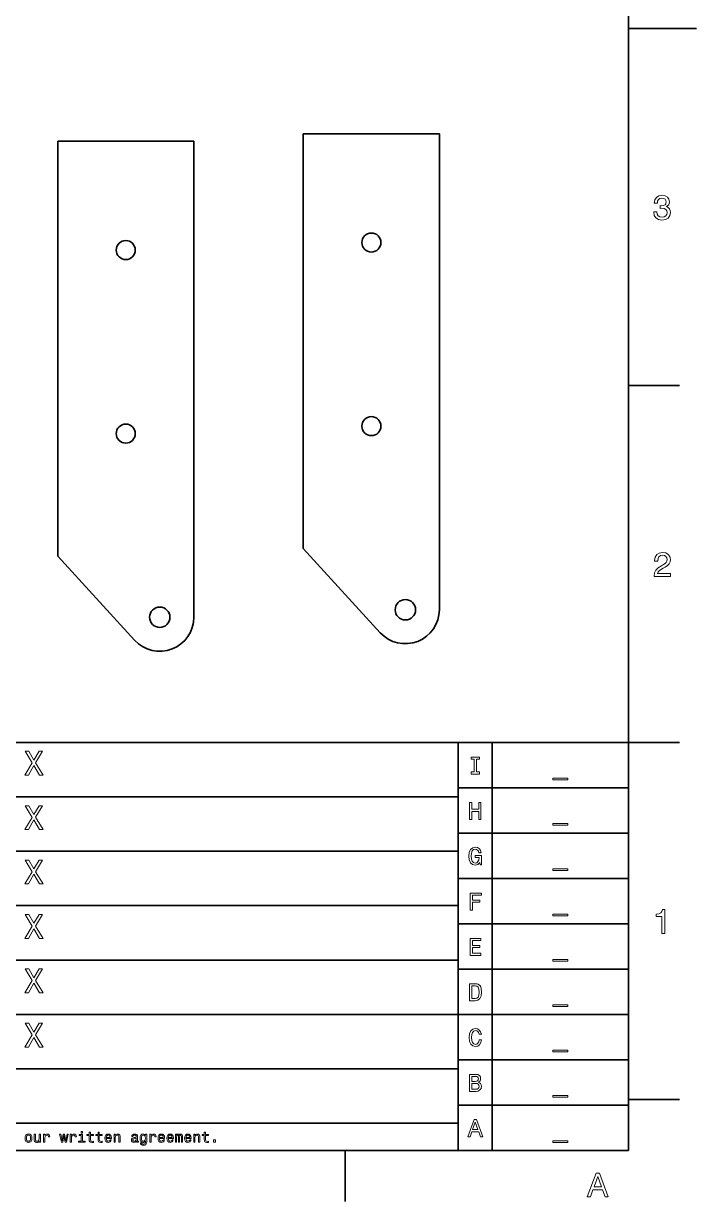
# Model space of a CAD drawing. Extents: x 0 to 400, y 0 to 350.
# Drawn here: x 301.1 to 400, y 2.5 to 175.7 of the extents above; entities that cross this region are included whole.
import ezdxf

# ---------------------------------------------------------------- set-up
doc = ezdxf.new("R2010")
doc.units = 0

msp = doc.modelspace()

# ---------------------------------------------------------------- linework, layer by layer
at = {"color": 7, "lineweight": 35}
for p, q in [((390, 10), (390, 340)), ((390, 175), (400, 175)), ((342.224854, 159.515778), (342.224854, 98.51577)), ((342.224854, 159.515778), (362.224854, 159.515778)), ((362.224854, 89.51577), (362.224854, 159.515778)), ((306.129913, 158.410828), (306.129913, 97.410828)), ((306.129913, 158.410828), (326.129913, 158.410828)), ((326.129913, 88.410828), (326.129913, 158.410828)), ((390, 122.5), (397.5, 122.5)), ((317.43927, 85.037529), (306.129913, 97.410828)), ((353.53421, 86.142471), (342.224854, 98.51577)), ((200, 70), (390, 70)), ((365, 10), (365, 70)), ((370, 10), (370, 70)), ((390, 70), (397.5, 70)), ((390, 70), (390, 10)), ((365, 63.333332), (390, 63.333332)), ((245, 62), (365, 62)), ((365, 56.666668), (390, 56.666668)), ((245, 54), (365, 54)), ((365, 50), (390, 50)), ((245, 46), (365, 46)), ((365, 43.333332), (390, 43.333332)), ((245, 38), (365, 38)), ((365, 36.666668), (390, 36.666668)), ((245, 30), (365, 30)), ((365, 30), (390, 30)), ((365, 23.333334), (390, 23.333334)), ((245, 22), (365, 22)), ((390, 17.5), (397.5, 17.5)), ((365, 16.666666), (390, 16.666666)), ((200, 14), (365, 14)), ((10, 10), (390, 10)), ((200, 10), (390, 10)), ((348.399994, 10), (348.399994, 2.5))]:
    msp.add_line(p, q, dxfattribs=at)
at = {"color": 7, "lineweight": 13}
for points in [[(393.729126, 148.01622), (393.729126, 147.980911), (393.809814, 147.496765), (394.046844, 147.133652), (394.420044, 146.901657), (394.914276, 146.815933), (395.438782, 146.901657), (395.832153, 147.123566), (396.08429, 147.476593), (396.175079, 147.930481), (396.134735, 148.228027), (396.023773, 148.470108), (395.842224, 148.656708), (395.600159, 148.792877), (395.927948, 149.065216), (396.043945, 149.498932), (395.968292, 149.892303), (395.751434, 150.18985), (395.398407, 150.37645), (394.914276, 150.442017), (394.460388, 150.361313), (394.112396, 150.13942), (393.885468, 149.786392), (393.809814, 149.317368), (393.809814, 149.282074), (394.258636, 149.282074), (394.299011, 149.604828), (394.430115, 149.836823), (394.641937, 149.978027), (394.939484, 150.028473), (395.201721, 149.988113), (395.393372, 149.882217), (395.509369, 149.710739), (395.554749, 149.47876), (395.509369, 149.231628), (395.388336, 149.065216), (395.176514, 148.96434), (394.889069, 148.934082), (394.692383, 148.939133), (394.692383, 148.54071), (394.939484, 148.550797), (395.257202, 148.505417), (395.494232, 148.384369), (395.635468, 148.187683), (395.685883, 147.930481), (395.630402, 147.63797), (395.484161, 147.421112), (395.252167, 147.284943), (394.944519, 147.239563), (394.626801, 147.289993), (394.394806, 147.441284), (394.248566, 147.683365), (394.193085, 148.01622)], [(393.76947, 94.416786), (396.175079, 94.416786), (396.175079, 94.850502), (394.273773, 94.850502), (394.3797, 95.087532), (394.561249, 95.284218), (395.121033, 95.642288), (395.418579, 95.793587), (395.751434, 96.010445), (395.988464, 96.262604), (396.124634, 96.560158), (396.175079, 96.898056), (396.089355, 97.321686), (395.852325, 97.654541), (395.489197, 97.866356), (395.020172, 97.942001), (394.536041, 97.85627), (394.167877, 97.619232), (393.930847, 97.240997), (393.850159, 96.741714), (393.850159, 96.671112), (394.309082, 96.671112), (394.309082, 96.711456), (394.354462, 97.054398), (394.490631, 97.306557), (394.707489, 97.467941), (394.994965, 97.523415), (395.287476, 97.472984), (395.504333, 97.346901), (395.645538, 97.150215), (395.695984, 96.903099), (395.660675, 96.671112), (395.56485, 96.474426), (395.403473, 96.302956), (395.181549, 96.151657), (394.884003, 95.990273), (394.389771, 95.677589), (394.041779, 95.344742), (393.835022, 94.941284), (393.76947, 94.431915)], [(301.289612, 65.190201), (301.819153, 65.190201), (302.621033, 66.607346), (303.438049, 65.190201), (303.972626, 65.190201), (302.878235, 66.990631), (303.917145, 68.695244), (303.407776, 68.695244), (302.636169, 67.399132), (301.879669, 68.695244), (301.350159, 68.695244), (302.384003, 66.985588)], [(367.33429, 65.659821), (366.873199, 65.659821), (366.873199, 65.357224), (368.126801, 65.357224), (368.126801, 65.659821), (367.66571, 65.659821), (367.66571, 67.554626), (368.126801, 67.554626), (368.126801, 67.857224), (366.873199, 67.857224), (366.873199, 67.554626), (367.33429, 67.554626)], [(378.91571, 64.759239), (378.91571, 64.50708), (381.08429, 64.50708), (381.08429, 64.759239)], [(301.289612, 57.190201), (301.819153, 57.190201), (302.621033, 58.607349), (303.438049, 57.190201), (303.972626, 57.190201), (302.878235, 58.990635), (303.917145, 60.695244), (303.407776, 60.695244), (302.636169, 59.399136), (301.879669, 60.695244), (301.350159, 60.695244), (302.384003, 58.985588)], [(366.664276, 58.690563), (366.999298, 58.690563), (366.999298, 59.864914), (368.000732, 59.864914), (368.000732, 58.690563), (368.332123, 58.690563), (368.332123, 61.190563), (368.000732, 61.190563), (368.000732, 60.171112), (366.999298, 60.171112), (366.999298, 61.190563), (366.664276, 61.190563)], [(378.91571, 58.092579), (378.91571, 57.84042), (381.08429, 57.84042), (381.08429, 58.092579)], [(368.159241, 52.35891), (368.220459, 52.023895), (368.400574, 52.023895), (368.400574, 53.37476), (367.489197, 53.37476), (367.489197, 53.068565), (368.051147, 53.068565), (368.051147, 53.046951), (368.007935, 52.715538), (367.89267, 52.470581), (367.716156, 52.315681), (367.496399, 52.265251), (367.251434, 52.33009), (367.060516, 52.524616), (366.938049, 52.845222), (366.894806, 53.284702), (366.934448, 53.720581), (367.056915, 54.041187), (367.251434, 54.23571), (367.514404, 54.304153), (367.694519, 54.268131), (367.842224, 54.167267), (367.950287, 53.997959), (368.011536, 53.771015), (368.368164, 53.771015), (368.274506, 54.116837), (368.097992, 54.376202), (367.849426, 54.534702), (367.536041, 54.592339), (367.125366, 54.502281), (366.815552, 54.239311), (366.617432, 53.825047), (366.548981, 53.273895), (366.617432, 52.719139), (366.815552, 52.304874), (367.107361, 52.041908), (367.474792, 51.955452), (367.680115, 51.984268), (367.863831, 52.056316), (368.022339, 52.182396)], [(301.289612, 49.190201), (301.819153, 49.190201), (302.621033, 50.607349), (303.438049, 49.190201), (303.972626, 49.190201), (302.878235, 50.990635), (303.917145, 52.695244), (303.407776, 52.695244), (302.636169, 51.399136), (301.879669, 52.695244), (301.350159, 52.695244), (302.384003, 50.985588)], [(378.91571, 51.425911), (378.91571, 51.173752), (381.08429, 51.173752), (381.08429, 51.425911)], [(366.761536, 45.357231), (367.096558, 45.357231), (367.096558, 46.506367), (368.148407, 46.506367), (368.148407, 46.805359), (367.096558, 46.805359), (367.096558, 47.554638), (368.389771, 47.554638), (368.389771, 47.857231), (366.761536, 47.857231)], [(394.909241, 41.916786), (395.368164, 41.916786), (395.368164, 45.442001), (395.025208, 45.442001), (394.934448, 45.134365), (394.752899, 44.927593), (394.475525, 44.806557), (394.092224, 44.766209), (394.092224, 44.408142), (394.909241, 44.408142)], [(301.289612, 41.190201), (301.819153, 41.190201), (302.621033, 42.607349), (303.438049, 41.190201), (303.972626, 41.190201), (302.878235, 42.990635), (303.917145, 44.695244), (303.407776, 44.695244), (302.636169, 43.399136), (301.879669, 44.695244), (301.350159, 44.695244), (302.384003, 42.985588)], [(378.91571, 44.759247), (378.91571, 44.507088), (381.08429, 44.507088), (381.08429, 44.759247)], [(366.74353, 38.690563), (368.328522, 38.690563), (368.328522, 38.993156), (367.074921, 38.993156), (367.074921, 39.839699), (368.19165, 39.839699), (368.19165, 40.138691), (367.074921, 40.138691), (367.074921, 40.88797), (368.299713, 40.88797), (368.299713, 41.190563), (366.74353, 41.190563)], [(301.289612, 33.190201), (301.819153, 33.190201), (302.621033, 34.607349), (303.438049, 33.190201), (303.972626, 33.190201), (302.878235, 34.990635), (303.917145, 36.695244), (303.407776, 36.695244), (302.636169, 35.399136), (301.879669, 36.695244), (301.350159, 36.695244), (302.384003, 34.985588)], [(378.91571, 38.092579), (378.91571, 37.84042), (381.08429, 37.84042), (381.08429, 38.092579)], [(367.496399, 34.523895), (366.664276, 34.523895), (366.664276, 32.023895), (367.496399, 32.023895), (367.889038, 32.103146), (368.180847, 32.344501), (368.360962, 32.737152), (368.425812, 33.273895), (368.368164, 33.821445), (368.296112, 34.037582), (368.195251, 34.210495), (367.903473, 34.444645), (367.712555, 34.502281)], [(367.471191, 34.224903), (367.744965, 34.170868), (367.932281, 34.005165), (368.043945, 33.709774), (368.079987, 33.273895), (368.040344, 32.852425), (367.92868, 32.557037), (367.737762, 32.380524), (367.471191, 32.322887), (366.999298, 32.322887), (366.999298, 34.224903)], [(378.91571, 31.425913), (378.91571, 31.173752), (381.08429, 31.173752), (381.08429, 31.425913)], [(301.289612, 25.190201), (301.819153, 25.190201), (302.621033, 26.607347), (303.438049, 25.190201), (303.972626, 25.190201), (302.878235, 26.990633), (303.917145, 28.695244), (303.407776, 28.695244), (302.636169, 27.399136), (301.879669, 28.695244), (301.350159, 28.695244), (302.384003, 26.98559)], [(368.083588, 26.286623), (368.011536, 25.984028), (367.89267, 25.767891), (367.726959, 25.634605), (367.53244, 25.591377), (367.298279, 25.656219), (367.114563, 25.850742), (366.992065, 26.167746), (366.952454, 26.607227), (366.992065, 27.043106), (367.110962, 27.363712), (367.294678, 27.558235), (367.53244, 27.62668), (367.705322, 27.590656), (367.853027, 27.489792), (367.968292, 27.327688), (368.047546, 27.104345), (368.389771, 27.104345), (368.281708, 27.446564), (368.094391, 27.705931), (367.838623, 27.868034), (367.53244, 27.925671), (367.150574, 27.835613), (366.858795, 27.583452), (366.671478, 27.169188), (366.606628, 26.607227), (366.671478, 26.045267), (366.858795, 25.631002), (367.150574, 25.375238), (367.53244, 25.288784), (367.867432, 25.357227), (368.137604, 25.548149), (368.328522, 25.861549), (368.429413, 26.286623)], [(378.91571, 24.759245), (378.91571, 24.507084), (381.08429, 24.507084), (381.08429, 24.759245)], [(367.950287, 20.041426), (368.202454, 20.250359), (368.267303, 20.39085), (368.28891, 20.563761), (368.242065, 20.833933), (368.101593, 21.028458), (367.874634, 21.147333), (367.557648, 21.190561), (366.667877, 21.190561), (366.667877, 18.690561), (367.608063, 18.690561), (367.943085, 18.740993), (368.19165, 18.888687), (368.346558, 19.122837), (368.400574, 19.43984), (368.368164, 19.652376), (368.281708, 19.82889), (368.141205, 19.958572)], [(367.489197, 20.153097), (366.999298, 20.153097), (366.999298, 20.891569), (367.518005, 20.891569), (367.712555, 20.869957), (367.849426, 20.805115), (367.932281, 20.693443), (367.96109, 20.527737), (367.92868, 20.36203), (367.842224, 20.246758), (367.694519, 20.174711)], [(367.568451, 18.989553), (366.999298, 18.989553), (366.999298, 19.850504), (367.536041, 19.850504), (367.76297, 19.825287), (367.925079, 19.74964), (368.022339, 19.619957), (368.054749, 19.432636), (368.022339, 19.234509), (367.932281, 19.097622), (367.780975, 19.014769)], [(378.91571, 18.092579), (378.91571, 17.840418), (381.08429, 17.840418), (381.08429, 18.092579)], [(366.404907, 12.023895), (366.736328, 12.023895), (366.999298, 12.758765), (367.997131, 12.758765), (368.260101, 12.023895), (368.598694, 12.023895), (367.683716, 14.527497), (367.316284, 14.527497)], [(367.114563, 13.064961), (367.5, 14.167267), (367.885437, 13.064961)], [(301.335754, 11.793588), (301.370361, 11.5299), (301.469788, 11.335375), (301.627563, 11.214337), (301.839355, 11.173271), (302.049011, 11.214337), (302.206818, 11.333214), (302.306213, 11.527738), (302.342987, 11.793588), (302.306213, 12.057277), (302.206818, 12.253963), (302.049011, 12.372839), (301.839355, 12.416066), (301.627563, 12.372839), (301.469788, 12.251801), (301.370361, 12.057277)], [(301.530304, 11.79575), (301.549744, 11.990274), (301.61026, 12.130764), (301.70752, 12.217219), (301.839355, 12.247478), (301.969055, 12.217219), (302.066315, 12.132925), (302.126831, 11.990274), (302.148438, 11.79575), (302.126831, 11.599064), (302.066315, 11.456412), (301.969055, 11.369957), (301.839355, 11.341859), (301.70752, 11.369957), (301.61026, 11.456412), (301.549744, 11.599064)], [(303.587952, 12.375), (303.397736, 12.375), (303.397736, 11.704971), (303.376129, 11.549352), (303.313446, 11.43696), (303.216187, 11.367796), (303.088654, 11.346182), (302.987061, 11.363473), (302.922241, 11.415346), (302.885498, 11.503963), (302.876831, 11.629323), (302.876831, 12.375), (302.686646, 12.375), (302.686646, 11.612032), (302.693115, 11.458573), (302.734192, 11.331052), (302.859558, 11.214337), (303.060547, 11.173271), (303.16864, 11.188401), (303.261566, 11.227305), (303.341553, 11.294309), (303.406372, 11.391571), (303.406372, 11.214337), (303.587952, 11.214337)], [(304.065613, 11.214337), (304.255798, 11.214337), (304.255798, 11.877882), (304.275269, 12.037825), (304.333618, 12.152378), (304.428711, 12.221542), (304.556244, 12.245317), (304.651337, 12.230187), (304.722656, 12.18696), (304.7659, 12.113473), (304.781006, 12.01405), (304.973389, 12.01405), (304.947449, 12.189121), (304.876129, 12.314482), (304.757263, 12.39013), (304.595154, 12.416066), (304.484924, 12.398775), (304.389801, 12.355548), (304.305511, 12.282061), (304.238525, 12.182637), (304.238525, 12.375), (304.065613, 12.375)], [(306.871094, 11.214337), (307.044006, 12.199928), (307.216919, 11.214337), (307.398468, 11.214337), (307.683777, 12.375), (307.500061, 12.375), (307.307678, 11.389409), (307.136932, 12.375), (306.948883, 12.375), (306.778137, 11.389409), (306.585785, 12.375), (306.404236, 12.375), (306.689514, 11.214337)], [(307.969055, 11.214337), (308.159271, 11.214337), (308.159271, 11.877882), (308.178711, 12.037825), (308.237091, 12.152378), (308.332184, 12.221542), (308.459717, 12.245317), (308.55481, 12.230187), (308.626129, 12.18696), (308.669373, 12.113473), (308.684479, 12.01405), (308.876831, 12.01405), (308.850922, 12.189121), (308.779602, 12.314482), (308.660706, 12.39013), (308.498596, 12.416066), (308.388367, 12.398775), (308.293274, 12.355548), (308.208984, 12.282061), (308.141968, 12.182637), (308.141968, 12.375), (307.969055, 12.375)], [(309.780304, 11.37428), (309.780304, 12.336096), (309.29184, 12.336096), (309.29184, 12.173991), (309.590118, 12.173991), (309.590118, 11.37428), (309.20105, 11.37428), (309.20105, 11.214337), (310.173676, 11.214337), (310.173676, 11.37428)], [(309.786804, 12.766211), (309.585785, 12.766211), (309.585785, 12.550073), (309.786804, 12.550073)], [(310.755096, 12.173991), (310.755096, 11.59258), (310.768066, 11.404539), (310.828583, 11.274856), (310.949615, 11.199207), (311.154968, 11.173271), (311.37973, 11.184078), (311.37973, 11.348343), (311.215454, 11.335375), (311.066345, 11.352666), (310.986359, 11.4067), (310.951782, 11.497478), (310.945312, 11.625), (310.945312, 12.173991), (311.37973, 12.173991), (311.37973, 12.336096), (310.945312, 12.336096), (310.945312, 12.675432), (310.755096, 12.675432), (310.755096, 12.336096), (310.426575, 12.336096), (310.426575, 12.173991)], [(312.056244, 12.173991), (312.056244, 11.59258), (312.069214, 11.404539), (312.12973, 11.274856), (312.250793, 11.199207), (312.456116, 11.173271), (312.680908, 11.184078), (312.680908, 11.348343), (312.516632, 11.335375), (312.367493, 11.352666), (312.287537, 11.4067), (312.25293, 11.497478), (312.24646, 11.625), (312.24646, 12.173991), (312.680908, 12.173991), (312.680908, 12.336096), (312.24646, 12.336096), (312.24646, 12.675432), (312.056244, 12.675432), (312.056244, 12.336096), (311.727722, 12.336096), (311.727722, 12.173991)], [(313.268799, 11.739553), (314.029602, 11.739553), (314.031769, 11.82817), (313.997192, 12.076729), (313.902069, 12.262609), (313.750793, 12.375), (313.549774, 12.416066), (313.353088, 12.372839), (313.201782, 12.251801), (313.104523, 12.055116), (313.069946, 11.79575), (313.102356, 11.5299), (313.199615, 11.335375), (313.348755, 11.214337), (313.543274, 11.173271), (313.711884, 11.201369), (313.85022, 11.274856), (313.951782, 11.391571), (314.010132, 11.547191), (313.822113, 11.547191), (313.783203, 11.460735), (313.72699, 11.395893), (313.567078, 11.34402), (313.443848, 11.367796), (313.350922, 11.443444), (313.290405, 11.566643), (313.268799, 11.733069)], [(313.268799, 11.899496), (313.292572, 12.048632), (313.350922, 12.158862), (313.439545, 12.225864), (313.556244, 12.24964), (313.670807, 12.225864), (313.75943, 12.158862), (313.813477, 12.048632), (313.832916, 11.899496)], [(314.403503, 11.214337), (314.593719, 11.214337), (314.593719, 11.884366), (314.613159, 12.037825), (314.675842, 12.150216), (314.773132, 12.21938), (314.902802, 12.245317), (315.006531, 12.223703), (315.071381, 12.165346), (315.103821, 12.068084), (315.114624, 11.938401), (315.114624, 11.214337), (315.30481, 11.214337), (315.30481, 11.977305), (315.296173, 12.130764), (315.257263, 12.258286), (315.129761, 12.375), (314.930908, 12.416066), (314.820679, 12.400937), (314.727722, 12.359871), (314.647766, 12.290707), (314.585083, 12.197767), (314.585083, 12.375), (314.403503, 12.375)], [(317.695312, 11.365634), (317.695312, 11.35915), (317.706116, 11.285663), (317.738525, 11.233789), (317.874695, 11.192723), (317.980621, 11.210014), (317.980621, 11.356989), (317.935242, 11.350505), (317.874695, 11.378602), (317.863892, 11.465057), (317.863892, 12.065923), (317.837952, 12.21938), (317.762329, 12.32745), (317.630463, 12.392291), (317.44458, 12.416066), (317.263031, 12.39013), (317.129028, 12.316643), (317.044739, 12.202089), (317.016632, 12.050793), (317.016632, 12.037825), (317.187378, 12.037825), (317.202515, 12.128603), (317.250061, 12.193444), (317.327881, 12.232349), (317.43811, 12.247478), (317.544006, 12.236671), (317.619659, 12.204251), (317.665039, 12.148055), (317.680176, 12.070245), (317.671539, 11.979467), (317.636963, 11.934078), (317.550507, 11.912464), (317.388397, 11.895173), (317.202515, 11.856268), (317.070679, 11.787104), (316.992859, 11.679035), (316.969086, 11.519093), (316.990692, 11.376441), (317.057709, 11.270534), (317.165771, 11.20353), (317.314911, 11.179755), (317.51593, 11.225144)], [(319.210449, 11.266211), (319.210449, 12.375), (319.02887, 12.375), (319.02887, 12.18696), (318.879761, 12.357709), (318.788971, 12.400937), (318.687378, 12.416066), (318.503662, 12.372839), (318.361023, 12.251801), (318.268066, 12.057277), (318.235657, 11.79575), (318.268066, 11.532061), (318.361023, 11.337536), (318.503662, 11.214337), (318.687378, 11.173271), (318.791138, 11.188401), (318.877594, 11.227305), (319.02887, 11.391571), (319.02887, 11.227305), (319.011597, 11.097623), (318.96405, 11.004683), (318.87326, 10.950648), (318.737091, 10.931196), (318.618225, 10.944164), (318.533936, 10.976585), (318.484222, 11.032782), (318.469086, 11.10843), (318.28537, 11.10843), (318.28537, 11.099784), (318.313477, 10.961455), (318.399933, 10.857709), (318.538269, 10.790707), (318.726288, 10.766931), (318.95108, 10.799352), (319.10022, 10.89013), (319.184509, 11.047911)], [(318.432343, 11.79575), (318.451782, 11.988112), (318.510162, 12.130764), (318.600922, 12.215057), (318.721985, 12.245317), (318.849487, 12.215057), (318.94458, 12.130764), (319.00293, 11.988112), (319.024567, 11.79575), (319.00293, 11.599064), (318.94458, 11.458573), (318.849487, 11.372118), (318.721985, 11.34402), (318.600922, 11.372118), (318.510162, 11.458573), (318.451782, 11.601225)], [(319.679474, 11.214337), (319.869659, 11.214337), (319.869659, 11.877882), (319.889099, 12.037825), (319.947479, 12.152378), (320.042572, 12.221542), (320.170105, 12.245317), (320.265198, 12.230187), (320.336517, 12.18696), (320.379761, 12.113473), (320.394897, 12.01405), (320.58725, 12.01405), (320.56131, 12.189121), (320.48999, 12.314482), (320.371094, 12.39013), (320.208984, 12.416066), (320.098755, 12.398775), (320.003662, 12.355548), (319.919373, 12.282061), (319.852356, 12.182637), (319.852356, 12.375), (319.679474, 12.375)], [(321.075714, 11.739553), (321.836517, 11.739553), (321.838684, 11.82817), (321.804108, 12.076729), (321.709015, 12.262609), (321.557709, 12.375), (321.356689, 12.416066), (321.160004, 12.372839), (321.008728, 12.251801), (320.911438, 12.055116), (320.876862, 11.79575), (320.909302, 11.5299), (321.006561, 11.335375), (321.155701, 11.214337), (321.35022, 11.173271), (321.518799, 11.201369), (321.657135, 11.274856), (321.758728, 11.391571), (321.817078, 11.547191), (321.629028, 11.547191), (321.590118, 11.460735), (321.533936, 11.395893), (321.373993, 11.34402), (321.250793, 11.367796), (321.157837, 11.443444), (321.097351, 11.566643), (321.075714, 11.733069)], [(321.075714, 11.899496), (321.099487, 12.048632), (321.157837, 12.158862), (321.24646, 12.225864), (321.36319, 12.24964), (321.477722, 12.225864), (321.566345, 12.158862), (321.620392, 12.048632), (321.639832, 11.899496)], [(322.376892, 11.739553), (323.137695, 11.739553), (323.139832, 11.82817), (323.105255, 12.076729), (323.010162, 12.262609), (322.858856, 12.375), (322.657837, 12.416066), (322.461182, 12.372839), (322.309875, 12.251801), (322.212616, 12.055116), (322.17804, 11.79575), (322.210449, 11.5299), (322.307709, 11.335375), (322.456848, 11.214337), (322.651367, 11.173271), (322.819946, 11.201369), (322.958282, 11.274856), (323.059875, 11.391571), (323.118225, 11.547191), (322.930176, 11.547191), (322.891296, 11.460735), (322.835083, 11.395893), (322.67514, 11.34402), (322.551941, 11.367796), (322.459015, 11.443444), (322.398499, 11.566643), (322.376892, 11.733069)], [(322.376892, 11.899496), (322.400635, 12.048632), (322.459015, 12.158862), (322.547607, 12.225864), (322.664337, 12.24964), (322.7789, 12.225864), (322.867493, 12.158862), (322.921539, 12.048632), (322.940979, 11.899496)], [(323.435974, 11.214337), (323.611023, 11.214337), (323.611023, 11.990274), (323.621826, 12.106989), (323.654236, 12.191282), (323.703979, 12.240994), (323.768799, 12.260447), (323.820679, 12.243155), (323.855255, 12.199928), (323.872559, 12.126441), (323.879028, 12.029179), (323.879028, 11.214337), (324.043304, 11.214337), (324.043304, 11.990274), (324.054108, 12.104827), (324.086548, 12.189121), (324.138397, 12.240994), (324.203247, 12.260447), (324.255127, 12.243155), (324.289703, 12.199928), (324.31131, 12.029179), (324.31131, 11.214337), (324.486389, 11.214337), (324.486389, 12.016211), (324.475586, 12.182637), (324.44101, 12.310159), (324.371826, 12.387968), (324.25946, 12.416066), (324.127594, 12.372839), (324.026001, 12.247478), (323.946045, 12.370678), (323.812042, 12.416066), (323.688843, 12.372839), (323.604553, 12.251801), (323.604553, 12.375), (323.435974, 12.375)], [(324.979187, 11.739553), (325.73999, 11.739553), (325.742157, 11.82817), (325.707581, 12.076729), (325.612488, 12.262609), (325.461182, 12.375), (325.260162, 12.416066), (325.063477, 12.372839), (324.91217, 12.251801), (324.814911, 12.055116), (324.780334, 11.79575), (324.812744, 11.5299), (324.910034, 11.335375), (325.059143, 11.214337), (325.253662, 11.173271), (325.422272, 11.201369), (325.560608, 11.274856), (325.66217, 11.391571), (325.720551, 11.547191), (325.532501, 11.547191), (325.493591, 11.460735), (325.437408, 11.395893), (325.277466, 11.34402), (325.154266, 11.367796), (325.06131, 11.443444), (325.000793, 11.566643), (324.979187, 11.733069)], [(324.979187, 11.899496), (325.00296, 12.048632), (325.06131, 12.158862), (325.149933, 12.225864), (325.266663, 12.24964), (325.381195, 12.225864), (325.469818, 12.158862), (325.523865, 12.048632), (325.543304, 11.899496)], [(326.113922, 11.214337), (326.304108, 11.214337), (326.304108, 11.884366), (326.323578, 12.037825), (326.38623, 12.150216), (326.483521, 12.21938), (326.61319, 12.245317), (326.716949, 12.223703), (326.781799, 12.165346), (326.814209, 12.068084), (326.825012, 11.938401), (326.825012, 11.214337), (327.015198, 11.214337), (327.015198, 11.977305), (327.006561, 12.130764), (326.967651, 12.258286), (326.840149, 12.375), (326.641296, 12.416066), (326.531067, 12.400937), (326.43811, 12.359871), (326.358154, 12.290707), (326.295471, 12.197767), (326.295471, 12.375), (326.113922, 12.375)], [(327.670105, 12.173991), (327.670105, 11.59258), (327.683075, 11.404539), (327.743591, 11.274856), (327.864624, 11.199207), (328.069977, 11.173271), (328.294739, 11.184078), (328.294739, 11.348343), (328.130493, 11.335375), (327.981354, 11.352666), (327.901367, 11.4067), (327.866791, 11.497478), (327.860321, 11.625), (327.860321, 12.173991), (328.294739, 12.173991), (328.294739, 12.336096), (327.860321, 12.336096), (327.860321, 12.675432), (327.670105, 12.675432), (327.670105, 12.336096), (327.341583, 12.336096), (327.341583, 12.173991)], [(317.673706, 11.620677), (317.647766, 11.508286), (317.578613, 11.42183), (317.474854, 11.365634), (317.347321, 11.346182), (317.265198, 11.356989), (317.206848, 11.391571), (317.170105, 11.452089), (317.159302, 11.536384), (317.167938, 11.612032), (317.202515, 11.666066), (317.340851, 11.726585), (317.51593, 11.752522), (317.673706, 11.804395)], [(329.014496, 11.214337), (329.312744, 11.214337), (329.312744, 11.536384), (329.014496, 11.536384)], [(378.91571, 11.425913), (378.91571, 11.173751), (381.08429, 11.173751), (381.08429, 11.425913)], [(383.966858, 3.166787), (384.430847, 3.166787), (384.799011, 4.195605), (386.195984, 4.195605), (386.564117, 3.166787), (387.038177, 3.166787), (385.757202, 6.67183), (385.242798, 6.67183)], [(384.960388, 4.624279), (385.5, 6.167507), (386.039642, 4.624279)]]:
    msp.add_lwpolyline(points, close=True, dxfattribs=at)
at = {"color": 7, "lineweight": 35}
for centre, radius in [((316.129913, 142.410828), 1.4), ((352.224854, 143.515778), 1.4), ((352.224854, 116.51577), 1.4), ((316.129913, 115.410828), 1.4), ((357.224854, 89.51577), 1.5), ((321.129913, 88.410828), 1.5)]:
    msp.add_circle(centre, radius, dxfattribs=at)
for centre in [(321.129913, 88.410828), (357.224854, 89.51577)]:
    msp.add_arc(centre, 5, 222.427723, 360, dxfattribs=at)

doc.saveas('drawing.dxf')
